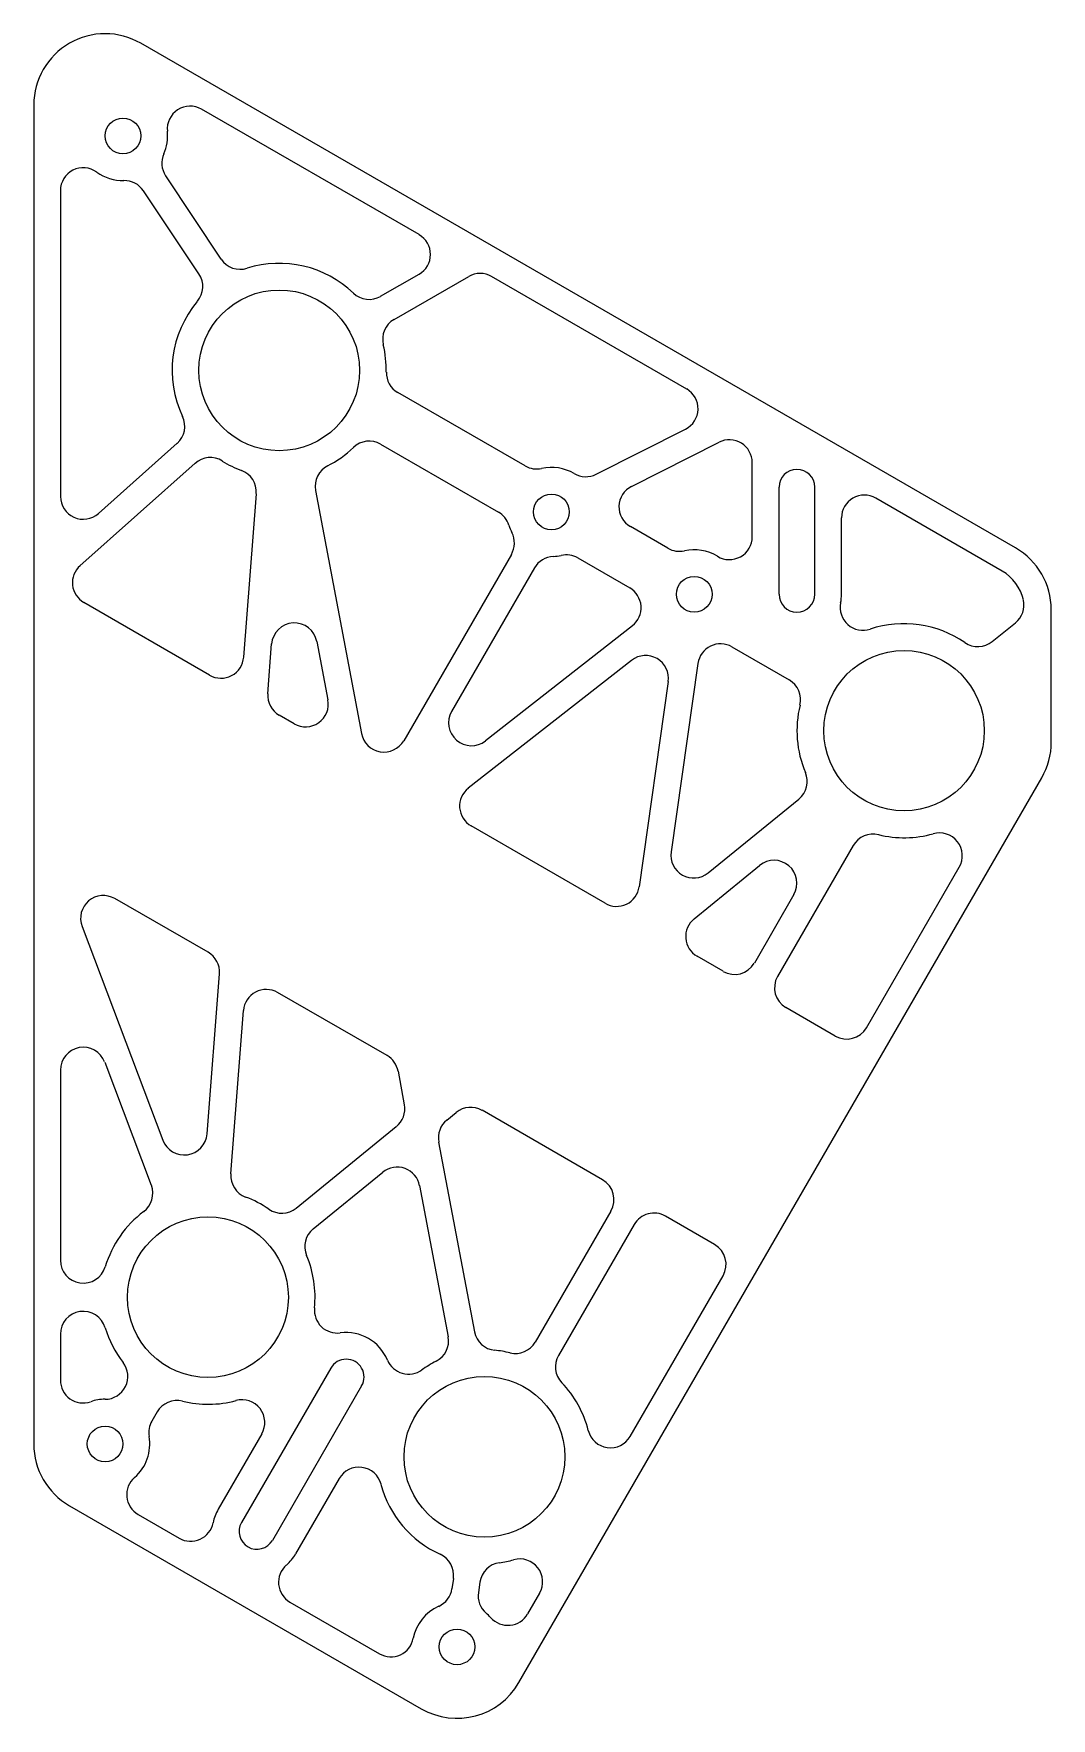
# Model space of a CAD drawing. Extents: x -4.6 to 2.5, y -4.4 to 7.4.
import ezdxf

# ---------------------------------------------------------------- set-up
doc = ezdxf.new("R2010")
doc.units = 0
doc.header["$MEASUREMENT"] = 0
doc.layers.add('VISIBLE', color=7, linetype='CONTINUOUS')

msp = doc.modelspace()

# ---------------------------------------------------------------- linework, layer by layer
at = {"layer": 'VISIBLE'}
for p, q in [((2.25, 3.825), (-3.875, 7.361)), ((-4.625, 6.928), (-4.625, -2.454)), ((-1.927, 6.02), (-3.45, 6.899)), ((-3.312, 5.849), (-3.701, 6.432)), ((-4.438, 6.329), (-4.438, 4.186)), ((-3.468, 5.745), (-3.857, 6.328)), ((-2.196, 5.588), (-1.927, 5.743)), ((-2.102, 5.425), (-1.579, 5.727)), ((-0.053, 4.938), (-1.419, 5.727)), ((-1.184, 4.4), (-2.076, 4.915)), ((-0.687, 4.341), (-0.061, 4.657)), ((-4.171, 4.067), (-3.62, 4.558)), ((-2.196, 4.551), (-1.371, 4.075)), ((-0.439, 4.256), (0.174, 4.566)), ((-4.301, 3.7), (-3.495, 4.418)), ((0.406, 3.903), (0.406, 4.423)), ((0.594, 3.5), (0.594, 4.25)), ((0.844, 3.5), (0.844, 4.25)), ((-3.154, 3.06), (-3.066, 4.205)), ((-2.651, 4.228), (-2.33, 2.524)), ((2.156, 3.663), (1.271, 4.174)), ((1.031, 3.5), (1.031, 4.035)), ((-0.184, 3.822), (-0.447, 3.974)), ((-1.28, 3.779), (-2.034, 2.474)), ((-1.118, 3.685), (-1.699, 2.679)), ((-0.816, 3.755), (-0.452, 3.544)), ((-3.394, 2.934), (-4.274, 3.442)), ((2.5, 2.464), (2.5, 3.392)), ((-0.433, 3.28), (-1.462, 2.473)), ((2.087, 3.169), (2.25, 3.301)), ((-2.986, 2.803), (-2.959, 3.152)), ((-2.642, 3.169), (-2.565, 2.761)), ((0.264, 3.131), (0.665, 2.9)), ((-0.439, 3.037), (-1.582, 2.141)), ((0.026, 3.015), (-0.162, 1.695)), ((-0.182, 2.889), (-0.386, 1.451)), ((-2.802, 2.592), (-2.906, 2.652)), ((-1.228, -4.126), (2.433, 2.214)), ((0.097, 1.548), (0.732, 2.065)), ((-0.624, 1.335), (-1.563, 1.877)), ((1.113, 1.74), (0.583, 0.822)), ((-0.001, 1.226), (0.458, 1.6)), ((1.206, 0.463), (1.855, 1.588)), ((-3.404, 0.991), (-4.057, 1.368)), ((0.698, 1.396), (0.421, 0.916)), ((-4.286, 1.173), (-3.72, -0.326)), ((0.202, 0.858), (0.02, 0.963)), ((-3.411, -0.282), (-3.325, 0.84)), ((-2.151, 0.268), (-2.917, 0.71)), ((0.987, 0.404), (0.642, 0.604)), ((-3.245, -0.562), (-3.157, 0.584)), ((-4.438, 0.166), (-4.438, -1.167)), ((-4.128, 0.222), (-3.802, -0.641)), ((-2.074, 0.159), (-2.03, -0.077)), ((-0.642, -0.604), (-1.486, -0.116)), ((-2.787, -0.801), (-2.086, -0.23)), ((-1.733, -0.185), (-1.667, -0.131)), ((-1.79, -0.339), (-1.539, -1.668)), ((-2.668, -0.947), (-2.181, -0.55)), ((-1.923, -0.644), (-1.723, -1.703)), ((-0.583, -0.822), (-1.113, -1.74)), ((-0.421, -0.916), (-0.951, -1.834)), ((0.143, -1.057), (-0.202, -0.858)), ((-0.448, -2.401), (0.202, -1.276)), ((-4.438, -1.685), (-4.438, -2.007)), ((-2.545, -1.922), (-3.17, -3.005)), ((-2.329, -2.047), (-2.954, -3.13)), ((-3.761, -2.23), (-3.798, -2.294)), ((-3.028, -2.384), (-3.333, -2.911)), ((-2.487, -2.697), (-2.791, -3.224)), ((-4.375, -2.887), (-1.911, -4.309)), ((-3.894, -2.948), (-3.606, -3.114)), ((-1.686, -3.396), (-1.697, -3.469)), ((-1.501, -3.422), (-1.511, -3.495)), ((-1.166, -3.645), (-1.082, -3.5)), ((-2.831, -3.562), (-2.204, -3.924))]:
    msp.add_line(p, q, dxfattribs=at)
for centre, radius in [((-4, 6.712), 0.125), ((-2.906, 5.069), 0.563), ((-1, 4.077), 0.125), ((0, 3.5), 0.125), ((1.469, 2.544), 0.562), ((-3.405, -1.426), 0.563), ((-1.469, -2.544), 0.563), ((-4.125, -2.454), 0.125), ((-1.661, -3.876), 0.125)]:
    msp.add_circle(centre, radius, dxfattribs=at)
for centre, radius, start, end in [((-4.125, 6.928), 0.5, 60, 180), ((-3.53, 6.761), 0.16, 60, 185.9658), ((-4, 6.712), 0.313, 336.1624, 5.9658), ((-3.568, 6.521), 0.16, 156.1624, 213.6802), ((-4.278, 6.329), 0.16, 54.0342, 180), ((-4, 6.712), 0.313, 234.0342, 271.1981), ((-3.99, 6.239), 0.16, 33.6802, 91.1981), ((-2.007, 5.881), 0.16, 300, 60), ((-3.179, 5.937), 0.16, 213.6802, 287.4889), ((-2.906, 5.069), 0.75, 46.1914, 107.4889), ((-3.601, 5.656), 0.16, 319.8716, 33.6802), ((-1.499, 5.588), 0.16, 60, 120), ((-2.906, 5.069), 0.75, 139.8716, 205.5323), ((-2.276, 5.726), 0.16, 226.1914, 300), ((-2.022, 5.287), 0.16, 120, 193.8086), ((-2.906, 5.069), 0.75, 358.9821, 13.8086), ((-1.996, 5.053), 0.16, 178.9821, 240), ((-0.133, 4.8), 0.16, 296.8077, 60), ((-3.727, 4.677), 0.16, 311.7237, 25.5323), ((-2.906, 5.069), 0.75, 296.8788, 313.8086), ((-2.276, 4.413), 0.16, 60, 133.8086), ((0.246, 4.423), 0.16, 0, 116.8077), ((-3.389, 4.298), 0.16, 57.915, 131.7237), ((-2.906, 5.069), 0.75, 237.915, 249.4099), ((-2.494, 4.258), 0.16, 116.8788, 190.6875), ((-1.104, 4.538), 0.16, 240, 282.6836), ((-1, 4.077), 0.312, 59.2899, 102.6836), ((0.719, 4.25), 0.125, 0, 180), ((-3.226, 4.218), 0.16, 355.6013, 69.4099), ((-0.759, 4.484), 0.16, 239.2899, 296.8077), ((-0.367, 4.113), 0.16, 116.8077, 240), ((-4.278, 4.186), 0.16, 180, 311.7237), ((1.191, 4.035), 0.16, 60, 180), ((-1.451, 3.937), 0.16, 17.3164, 60), ((-1, 4.077), 0.312, 197.3164, 207.5178), ((-1.419, 3.859), 0.16, 330, 27.5178), ((0.246, 3.903), 0.16, 238.5896, 0), ((-0.104, 3.961), 0.16, 240, 282.6836), ((0, 3.5), 0.312, 58.5896, 102.6836), ((2, 3.392), 0.5, 0, 60), ((-4.194, 3.581), 0.16, 131.7237, 240), ((-0.98, 3.605), 0.16, 92.4822, 150), ((-1, 4.077), 0.312, 272.4822, 282.6836), ((-0.896, 3.616), 0.16, 60, 102.6836), ((2, 3.392), 0.312, 12.581, 60), ((-0.532, 3.406), 0.16, 308.0907, 60), ((0.719, 3.5), 0.125, 180, 0), ((1.182, 3.408), 0.16, 168.7271, 288.3586), ((0.719, 3.5), 0.312, 348.7271, 0), ((2.149, 3.425), 0.16, 309.1628, 12.581), ((-2.8, 3.139), 0.16, 10.6875, 175.6013), ((1.469, 2.544), 0.75, 55.3541, 108.3586), ((-0.34, 2.911), 0.16, 351.9093, 128.0907), ((0.184, 2.993), 0.16, 60, 171.9093), ((1.986, 3.293), 0.16, 235.3541, 309.1628), ((-3.314, 3.072), 0.16, 240, 355.6013), ((0.585, 2.761), 0.16, 346.1914, 60), ((-2.826, 2.791), 0.16, 175.6013, 240), ((-2.722, 2.731), 0.16, 240, 10.6875), ((1.469, 2.544), 0.75, 166.1914, 202.9714), ((-1.56, 2.599), 0.16, 150, 308.0907), ((-2.173, 2.554), 0.16, 190.6875, 330), ((2, 2.464), 0.5, 330, 0), ((0.631, 2.189), 0.16, 309.1628, 22.9714), ((-1.483, 2.015), 0.16, 128.0907, 240), ((1.252, 1.66), 0.16, 76.1914, 150), ((1.469, 2.544), 0.75, 256.1914, 285.8101), ((1.717, 1.668), 0.16, 330, 105.8101), ((-0.004, 1.672), 0.16, 171.9093, 309.1628), ((0.559, 1.476), 0.16, 330, 129.1628), ((-0.544, 1.473), 0.16, 240, 351.9093), ((-4.137, 1.229), 0.16, 60, 200.6874), ((0.1, 1.102), 0.16, 129.1628, 240), ((-3.484, 0.853), 0.16, 355.6013, 60), ((0.282, 0.996), 0.16, 240, 330), ((-2.997, 0.571), 0.16, 60, 175.6013), ((0.722, 0.742), 0.16, 150, 240), ((1.067, 0.543), 0.16, 240, 330), ((-4.278, 0.166), 0.16, 20.6874, 180), ((-2.231, 0.129), 0.16, 10.6875, 60), ((-2.187, -0.106), 0.16, 309.1628, 10.6875), ((-1.566, -0.255), 0.16, 60, 129.1628), ((-1.632, -0.309), 0.16, 129.1628, 190.6875), ((-3.571, -0.269), 0.16, 200.6874, 355.6013), ((-3.085, -0.574), 0.16, 175.6013, 249.4099), ((-2.08, -0.674), 0.16, 10.6875, 129.1628), ((-3.951, -0.698), 0.16, 306.8788, 20.6874), ((-0.722, -0.742), 0.16, 330, 60), ((-3.405, -1.426), 0.75, 126.8788, 163.4401), ((-3.405, -1.426), 0.75, 55.3541, 69.4099), ((-2.888, -0.677), 0.16, 235.3541, 309.1628), ((-0.282, -0.996), 0.16, 60, 150), ((-2.567, -1.071), 0.16, 129.1628, 202.9714), ((0.063, -1.196), 0.16, 330, 60), ((-4.278, -1.167), 0.16, 180, 343.4401), ((-3.405, -1.426), 0.75, 354.2794, 22.9714), ((-4.278, -1.685), 0.16, 16.5599, 180), ((-2.5, -1.517), 0.16, 174.2794, 277.6353), ((-3.405, -1.426), 0.75, 196.5599, 217.6075), ((-2.437, -1.985), 0.312, 22.3647, 97.6353), ((-1.88, -1.732), 0.16, 296.8788, 10.6875), ((-1.381, -1.638), 0.16, 190.6875, 264.4961), ((-1.252, -1.66), 0.16, 256.1914, 330), ((-4.126, -1.981), 0.16, 270.1402, 37.6075), ((-2.437, -1.985), 0.125, 330, 150), ((-2, -1.805), 0.16, 202.3647, 305.7206), ((-1.469, -2.544), 0.75, 116.8788, 125.7206), ((-1.469, -2.544), 0.75, 76.1914, 84.4961), ((-0.812, -1.914), 0.16, 150, 223.8086), ((-4.278, -2.007), 0.16, 180, 288.8294), ((-1.469, -2.544), 0.75, 14.1899, 43.8086), ((-4.125, -2.454), 0.313, 90.1402, 108.8294), ((-3.622, -2.31), 0.16, 76.1914, 150), ((-3.405, -1.426), 0.75, 256.1914, 285.1845), ((-3.167, -2.304), 0.16, 330, 105.1845), ((-3.659, -2.374), 0.16, 150, 189.7716), ((-0.587, -2.321), 0.16, 194.1899, 330), ((-4.125, -2.454), 0.5, 180, 240), ((-4.125, -2.454), 0.313, 311.1706, 9.7716), ((-3.814, -2.809), 0.16, 131.1706, 240), ((-2.348, -2.777), 0.16, 14.8155, 150), ((-1.469, -2.544), 0.75, 194.8155, 245.6101), ((-3.062, -3.067), 0.313, 150, 168.8294), ((-3.526, -2.976), 0.16, 240, 348.8294), ((-3.062, -3.067), 0.125, 150, 330), ((-2.751, -3.423), 0.16, 131.1706, 240), ((-3.062, -3.067), 0.313, 311.1706, 330), ((-1.845, -3.373), 0.16, 351.8014, 65.6101), ((-1.342, -3.445), 0.16, 97.9928, 171.8014), ((-1.469, -2.544), 0.75, 277.9928, 285.8101), ((-1.221, -3.42), 0.16, 330, 105.8101), ((-1.855, -3.446), 0.16, 294.2836, 351.8014), ((-1.353, -3.518), 0.16, 171.8014, 229.3192), ((-1.661, -3.876), 0.312, 114.2836, 168.8294), ((-1.661, -3.876), 0.312, 41.1706, 49.3192), ((-1.305, -3.565), 0.16, 221.1706, 330), ((-2.124, -3.785), 0.16, 240, 348.8294), ((-1.661, -3.876), 0.5, 240, 330)]:
    msp.add_arc(centre, radius, start, end, dxfattribs=at)

doc.saveas('drawing.dxf')
